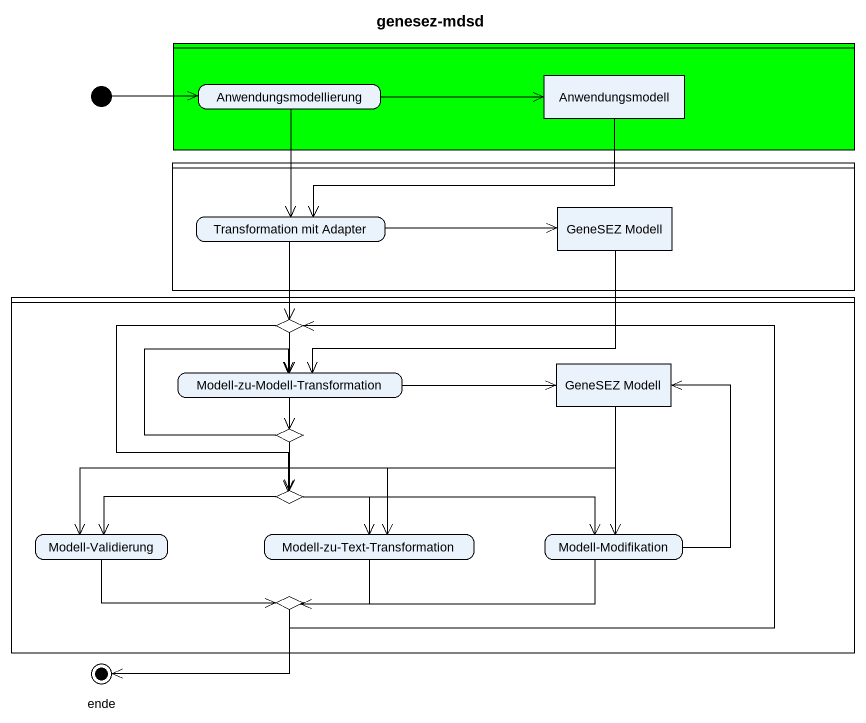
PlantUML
@startuml
title genesez-mdsd
hide empty description
state " " as lane1 <<partition>> #00FF00 {
  state Anwendungsmodell <<object>>
  state Anwendungsmodellierung
}
state initial1 <<start>>
state " " as lane2 <<partition>> {
  state "Transformation mit Adapter" as Transformation_mit_Adapter
  state "GeneSEZ Modell" as GeneSEZ_Modell <<object>>
}
state " " as lane3 <<partition>> {
  state choice1 <<choice>>
  state "Modell-zu-Modell-Transformation" as Modell_zu_Modell
  state "GeneSEZ Modell" as GeneSEZ_Modell_2 <<object>>
  state choice2 <<choice>>
  state choice3 <<choice>>
  state "Modell-Validierung" as Modell_Validierung
  state "Modell-zu-Text-Transformation" as Modell_zu_Text
  state "Modell-Modifikation" as Modell_Modifikation
  state choice4 <<choice>>
}
state ende <<end>>
Anwendungsmodell -left-> Transformation_mit_Adapter
initial1 -right-> Anwendungsmodellierung
Anwendungsmodellierung -right-> Anwendungsmodell
Anwendungsmodellierung --> Transformation_mit_Adapter
Transformation_mit_Adapter -right-> GeneSEZ_Modell
Transformation_mit_Adapter --> choice1
GeneSEZ_Modell -left-> Modell_zu_Modell
choice1 --> Modell_zu_Modell
choice1 --> choice3
Modell_zu_Modell -right-> GeneSEZ_Modell_2
Modell_zu_Modell --> choice2
GeneSEZ_Modell_2 -left-> Modell_Validierung
GeneSEZ_Modell_2 --> Modell_zu_Text
GeneSEZ_Modell_2 --> Modell_Modifikation
choice2 -up-> Modell_zu_Modell
choice2 --> choice3
choice3 -left-> Modell_Validierung
choice3 --> Modell_zu_Text
choice3 -right-> Modell_Modifikation
Modell_Validierung -right-> choice4
Modell_zu_Text --> choice4
Modell_Modifikation -up-> GeneSEZ_Modell_2
Modell_Modifikation -left-> choice4
choice4 -up-> choice1
choice4 -left-> ende
@enduml
